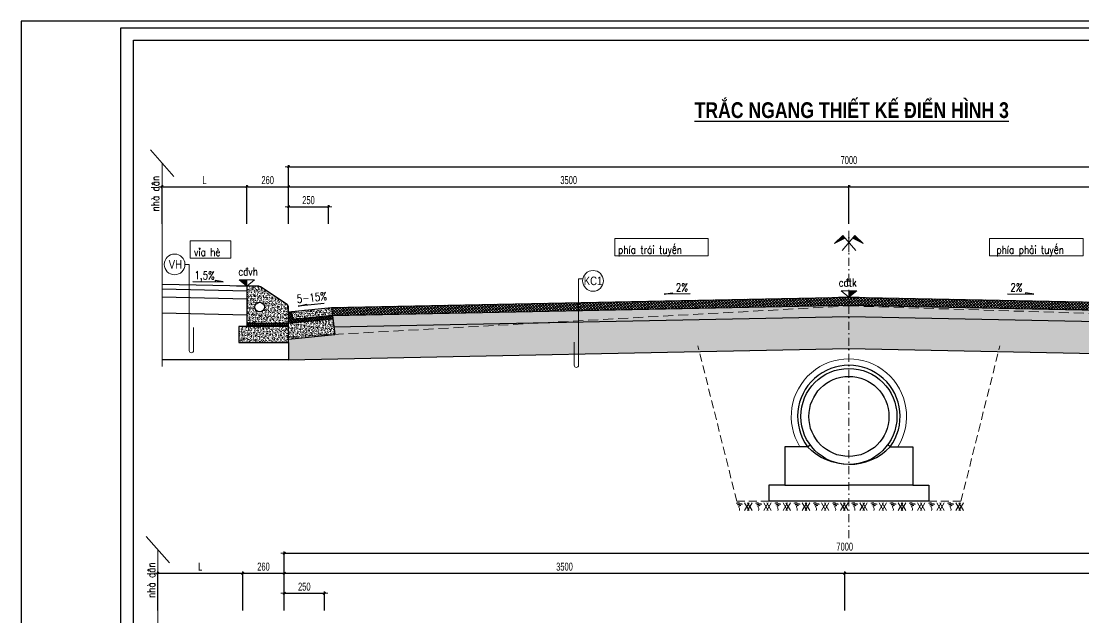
# Model space of a CAD drawing. Header units: millimetres. Extents: x -115725 to -64833, y 11643 to 38907.
# Drawn here: x -113852 to -107216, y 35181 to 38907 of the extents above; entities that cross this region are included whole.
import ezdxf
from ezdxf.enums import TextEntityAlignment as Align

# ---------------------------------------------------------------- set-up
doc = ezdxf.new("R2010")
doc.units = ezdxf.units.MM
doc.header["$MEASUREMENT"] = 0
doc.linetypes.add('DASHDOT', pattern=[1, 0.5, -0.25, 0, -0.25])
doc.linetypes.add('HIDDEN', pattern=[0.375, 0.25, -0.125])
for name, color, linetype in [('ENTTNTHIETKE1', 2, 'Continuous'), ('KHUNGTEN', 5, 'Continuous'), ('NOI', 4, 'Continuous'), ('thep', 2, 'Continuous')]:
    doc.layers.add(name, color=color, linetype=linetype)
for name, color, linetype, lineweight in [('LC Dim', 8, 'Continuous', 18), ('LC Hatch', 252, 'Continuous', 9), ('LC ISO', 153, 'Continuous', 13), ('LC MANH DUT', 35, 'HIDDEN', 5), ('LC Net dam 1', 30, 'Continuous', 30), ('LC Net khuat', 4, 'HIDDEN', 13), ('LC Net manh', 239, 'Continuous', 5), ('LC Net thay', 7, 'Continuous', 25), ('LC Net truc', 79, 'DASHDOT', 13), ('LC Text1', 3, 'Continuous', 20), ('LC Text2', 7, 'Continuous', 25)]:
    doc.layers.add(name, color=color, linetype=linetype, lineweight=lineweight)
doc.styles.add('General text 2', font='arial.ttf')
doc.styles.add('HOATBIF', font='hoatbif.shx', dxfattribs={"width": 0.7})
doc.styles.add('LC 1', font='')
doc.styles.add('LC 3', font='vnsimli.shx', dxfattribs={"width": 0.75})
doc.styles.add('LC3', font='', dxfattribs={"width": 0.8})
doc.styles.add('T1', font='Vnsimli.shx', dxfattribs={"width": 0.8})
doc.styles.get('LC 1').set_extended_font_data('.VnAvantH', bold=True)
doc.styles.get('LC3').set_extended_font_data('.VnArialH', bold=True)
doc.dimstyles.new('1-100(1-25)', dxfattribs={"dimscale": 25, "dimtxt": 2.5, "dimasz": 0.35, "dimexe": 0.5, "dimexo": 0, "dimgap": 0.8, "dimtad": 1, "dimdec": 0, "dimzin": 0, "dimdsep": 46, "dimtxsty": 'HOATBIF', "dimblk1": 'DOT', "dimblk2": 'DOT', "dimsah": 1, "dimcen": -1, "dimdle": 1, "dimclrd": 256, "dimclre": 256, "dimclrt": 4, "dimadec": 3, "dimazin": 2, "dimtfac": 0.333333, "dimtdec": 0, "dimtix": 1, "dimtmove": 2, "dimatfit": 3, "dimldrblk": 'DOT', "dimfxl": 1, "dimtvp": 0.833333, "dimtolj": 1, "dimtzin": 0, "dimarcsym": 0})
pattern_1 = [(46.579445, (1140.455, 21055.228), (26.7089363, -3.9538238), [2.8125, -30.9375]), (351.579445, (1140.455, 21055.228), (-3.510937, 28.467398), [2.25, -24.75]), (97.03089, (1142.68, 21054.898), (23.197999, 24.513574), [2.390257, -26.292829]), (42.763645, (1140.902, 21062.715), (39.579915, -8.58378), [4.21875, -46.40625]), (93.21508, (1144.2, 21062), (37.166892, 34.37314), [3.585388, -39.439266]), (347.76361, (1140.902, 21062.715), (37.166892, 34.37314), [3.375, -37.125]), (17.579445, (1144.534, 21060.62), (21.4433102, -16.4068414), [2.8125, -30.9375]), (322.579445, (1144.534, 21060.62), (10.730534, 26.6002837), [2.25, -24.75]), (68.03089, (1146.32, 21059.252), (32.1738437, 10.193442), [2.390257, -26.292829]), (34.079445, (1140.455, 21055.228), (1.200005, 12.4340733), [0, -24.45, 0, -25.125, 0, -24.84375]), (4.079445, (1140.455, 21055.228), (10.7299968, 14.1754933), [0, -14.325, 0, -23.8875, 0, -9.46875]), (324.079445, (1132.107, 21055.727), (19.9322138, -2.0386849), [0, -9.375, 0, -29.25, 0, -38.8125]), (314.079445, (1128.364, 21055.95), (22.0544973, 2.4424178), [0, -12.1875, 0, -19.425, 0, -27.5625])]

# ---------------------------------------------------------------- blocks, each defined once
blk = doc.blocks.new('TIEUDE1')
at = {"layer": 'LC Text2', "color": 7, "style": 'LC 1'}
blk.add_attdef('TIªU§Ò', text='', height=5, dxfattribs=at).set_placement((0, 0), align=Align.BOTTOM_CENTER)
blk.add_attdef('TL', text='', height=3, dxfattribs=at).set_placement((0, -2), align=Align.TOP_CENTER)
blk = doc.blocks.new('DXicon')
at = {"layer": 'LC Hatch', "ltscale": 50}
for points in [[(-1.15, 4.39), (-1.9, 5.26), (-4.45, 2.69)], [(4.45, 2.69), (1.9, 5.26), (1.15, 4.39)]]:
    blk.add_hatch(color=252, dxfattribs=at).paths.add_polyline_path(points)
at = {"layer": 'LC Net manh', "color": 8, "ltscale": 50}
for p, q in [((-1.9, 5.26), (-4.45, 2.69)), ((-4.45, 2.69), (-1.15, 4.39)), ((-2.13, 0.57), (1.9, 5.26)), ((2.13, 0.57), (-1.9, 5.26)), ((0, 0.04), (0, 6.04)), ((4.45, 2.69), (1.15, 4.39)), ((1.9, 5.26), (4.45, 2.69))]:
    blk.add_line(p, q, dxfattribs=at)
blk = doc.blocks.new('Caodo1')
at = {"layer": 'LC Text1'}
blk.add_hatch(color=4, dxfattribs=at).paths.add_polyline_path([(0, 200), (0, 0), (243, 200)])
at = {"layer": 'LC Text1', "color": 4}
for p, q in [((324, 0), (-324, 0)), ((0, 0), (0, 200))]:
    blk.add_line(p, q, dxfattribs=at)
blk.add_lwpolyline([(-243, 200), (243, 200), (0, 0), (0, 0)], close=True, dxfattribs=at)
at = {"layer": 'LC Text1', "color": 4, "style": 'T1', "width": 0.8}
blk.add_attdef('%%P0,00', text='', height=250, dxfattribs=at).set_placement((-39, 460), align=Align.MIDDLE_CENTER)
blk = doc.blocks.new('*U5')
at = {"layer": 'LC ISO'}
blk.add_circle((0, 0), 4.25, dxfattribs=at)
at = {"layer": 'LC Text1', "style": 'General text 2', "width": 0.8, "flags": 8}
blk.add_attdef('SYMBOL', text='', height=3.5, dxfattribs=at).set_placement((0, 0), align=Align.MIDDLE_CENTER)
blk = doc.blocks.new('DOT')
at = {"layer": 'LC Dim'}
blk.add_line((-3, 0), (3, 0), dxfattribs=at)
at = {"layer": 'LC Dim', "color": 4}
blk.add_line((-1, -1), (1, 1), dxfattribs=at)
blk.add_lwpolyline([(0.5, 1), (-1, -0.5), (-0.5, -1), (1, 0.5)], close=True, dxfattribs=at)
blk = doc.blocks.new('*D92')
at = {"layer": 'Defpoints', "color": 0, "transparency": 16777216}
for p in [(-112443.2, 37873.8), (-112972.9, 37641.1), (-112443.2, 37641.1)]:
    blk.add_point(p, dxfattribs=at)
at = {"layer": 'LC Dim', "lineweight": -2, "transparency": 16777216}
for p, q in [((-112972.9, 37641.1), (-112972.9, 37883.8)), ((-112965.9, 37873.8), (-112450.2, 37873.8)), ((-112443.2, 37641.1), (-112443.2, 37883.8))]:
    blk.add_line(p, q, dxfattribs=at)
at = {"layer": 'LC Dim', "lineweight": -2, "transparency": 16777216, "xscale": 7, "yscale": 7, "zscale": 7, "rotation": 180}
blk.add_blockref('DOT', (-112972.9, 37873.8), dxfattribs=at)
at = {"layer": 'LC Dim', "lineweight": -2, "transparency": 16777216, "xscale": 7, "yscale": 7, "zscale": 7}
blk.add_blockref('DOT', (-112443.2, 37873.8), dxfattribs=at)
at = {"layer": 'LC Dim', "color": 4, "transparency": 16777216, "insert": (-112708, 37914.8), "char_height": 50, "attachment_point": 5, "style": 'HOATBIF'}
blk.add_mtext('\\A1;L', dxfattribs=at)
blk = doc.blocks.new('_Dot')
at = {"color": 0, "linetype": 'ByBlock', "lineweight": -2}
blk.add_line((-0.5, 0), (-1, 0), dxfattribs=at)
at = {"color": 0, "linetype": 'ByBlock', "const_width": 0.5}
blk.add_lwpolyline([(-0.25, 0, 1), (0.25, 0, 1)], format="xyb", close=True, dxfattribs=at)
blk = doc.blocks.new('*D93')
at = {"layer": 'Defpoints', "color": 0, "transparency": 16777216}
for p in [(-112183.2, 37873.8), (-112443.2, 37641.1), (-112183.2, 37641.1)]:
    blk.add_point(p, dxfattribs=at)
at = {"layer": 'LC Dim', "lineweight": -2, "transparency": 16777216}
for p, q in [((-112443.2, 37641.1), (-112443.2, 37883.8)), ((-112436.2, 37873.8), (-112190.2, 37873.8)), ((-112183.2, 37641.1), (-112183.2, 37883.8))]:
    blk.add_line(p, q, dxfattribs=at)
at = {"layer": 'LC Dim', "lineweight": -2, "transparency": 16777216, "xscale": 7, "yscale": 7, "zscale": 7, "rotation": 180}
blk.add_blockref('DOT', (-112443.2, 37873.8), dxfattribs=at)
at = {"layer": 'LC Dim', "lineweight": -2, "transparency": 16777216, "xscale": 7, "yscale": 7, "zscale": 7}
blk.add_blockref('DOT', (-112183.2, 37873.8), dxfattribs=at)
at = {"layer": 'LC Dim', "color": 4, "transparency": 16777216, "insert": (-112313.2, 37914.8), "char_height": 50, "attachment_point": 5, "style": 'HOATBIF'}
blk.add_mtext('\\A1;260', dxfattribs=at)
blk = doc.blocks.new('*D94')
at = {"layer": 'Defpoints', "color": 0, "transparency": 16777216}
for p in [(-108683.2, 37873.8), (-112183.2, 37641.1), (-108683.2, 37641.1)]:
    blk.add_point(p, dxfattribs=at)
at = {"layer": 'LC Dim', "lineweight": -2, "transparency": 16777216}
for p, q in [((-112183.2, 37641.1), (-112183.2, 37883.8)), ((-112176.2, 37873.8), (-108690.2, 37873.8)), ((-108683.2, 37641.1), (-108683.2, 37883.8))]:
    blk.add_line(p, q, dxfattribs=at)
at = {"layer": 'LC Dim', "lineweight": -2, "transparency": 16777216, "xscale": 7, "yscale": 7, "zscale": 7, "rotation": 180}
blk.add_blockref('DOT', (-112183.2, 37873.8), dxfattribs=at)
at = {"layer": 'LC Dim', "lineweight": -2, "transparency": 16777216, "xscale": 7, "yscale": 7, "zscale": 7}
blk.add_blockref('DOT', (-108683.2, 37873.8), dxfattribs=at)
at = {"layer": 'LC Dim', "color": 4, "transparency": 16777216, "insert": (-110433.2, 37914.8), "char_height": 50, "attachment_point": 5, "style": 'HOATBIF'}
blk.add_mtext('\\A1;3500', dxfattribs=at)
blk = doc.blocks.new('*D95')
at = {"layer": 'Defpoints', "color": 0, "transparency": 16777216}
for p in [(-105183.2, 37873.8), (-108683.2, 37641.1), (-105183.2, 37641.1)]:
    blk.add_point(p, dxfattribs=at)
at = {"layer": 'LC Dim', "lineweight": -2, "transparency": 16777216}
for p, q in [((-108683.2, 37641.1), (-108683.2, 37883.8)), ((-108676.2, 37873.8), (-105190.2, 37873.8)), ((-105183.2, 37641.1), (-105183.2, 37883.8))]:
    blk.add_line(p, q, dxfattribs=at)
at = {"layer": 'LC Dim', "lineweight": -2, "transparency": 16777216, "xscale": 7, "yscale": 7, "zscale": 7, "rotation": 180}
blk.add_blockref('DOT', (-108683.2, 37873.8), dxfattribs=at)
at = {"layer": 'LC Dim', "lineweight": -2, "transparency": 16777216, "xscale": 7, "yscale": 7, "zscale": 7}
blk.add_blockref('DOT', (-105183.2, 37873.8), dxfattribs=at)
at = {"layer": 'LC Dim', "color": 4, "transparency": 16777216, "insert": (-106933.2, 37914.8), "char_height": 50, "attachment_point": 5, "style": 'HOATBIF'}
blk.add_mtext('\\A1;3500', dxfattribs=at)
blk = doc.blocks.new('*D98')
at = {"layer": 'Defpoints', "color": 0, "transparency": 16777216}
for p in [(-105183.2, 37998.8), (-112183.2, 37641.1), (-105183.2, 37641.1)]:
    blk.add_point(p, dxfattribs=at)
at = {"layer": 'LC Dim', "lineweight": -2, "transparency": 16777216}
for p, q in [((-112183.2, 37641.1), (-112183.2, 38008.8)), ((-112176.2, 37998.8), (-105190.2, 37998.8)), ((-105183.2, 37641.1), (-105183.2, 38008.8))]:
    blk.add_line(p, q, dxfattribs=at)
at = {"layer": 'LC Dim', "lineweight": -2, "transparency": 16777216, "xscale": 7, "yscale": 7, "zscale": 7, "rotation": 180}
blk.add_blockref('DOT', (-112183.2, 37998.8), dxfattribs=at)
at = {"layer": 'LC Dim', "lineweight": -2, "transparency": 16777216, "xscale": 7, "yscale": 7, "zscale": 7}
blk.add_blockref('DOT', (-105183.2, 37998.8), dxfattribs=at)
at = {"layer": 'LC Dim', "color": 4, "transparency": 16777216, "insert": (-108683.2, 38039.8), "char_height": 50, "attachment_point": 5, "style": 'HOATBIF'}
blk.add_mtext('\\A1;7000', dxfattribs=at)
blk = doc.blocks.new('mat dat')
at = {"layer": 'LC Net manh'}
for p, q in [((2, 0), (3.73, -3)), ((3.73, 0), (2, -3)), ((3.15, 0), (4.88, -3)), ((4.88, 0), (3.15, -3))]:
    blk.add_line(p, q, dxfattribs=at)
blk.add_spline([(0, 0), (-1.21, -0.12), (1.21, -0.52), (-0.75, -0.75), (0.58, -1.1), (-0.23, -1.33), (0.06, -2.19), (0, -3)], degree=3, dxfattribs=at)
blk = doc.blocks.new('*U55')
at = {"layer": 'LC Net manh', "xscale": 16.16576126750787, "yscale": 16.16576126750787, "zscale": 16.16576126750787}
blk.add_blockref('mat dat', (-28.6, 24.2), dxfattribs=at)
blk = doc.blocks.new('*U56')
at = {"layer": 'LC Net manh', "color": 0, "linetype": 'ByBlock', "lineweight": -2, "transparency": 16777216}
for p in [(0, 0), (120, 0), (240, 0), (360, 0), (480, 0), (600, 0), (720, 0), (840, 0), (960, 0), (1080, 0), (1200, 0), (1320, 0)]:
    blk.add_blockref('*U55', p, dxfattribs=at)
blk = doc.blocks.new('CONGD500')
at = {"layer": 'LC Dim', "ltscale": 100}
blk.add_arc((0, 0), 360, 328.14457, 211.85543, dxfattribs=at)
at = {"layer": 'LC MANH DUT', "ltscale": 200}
for points in [[(-500, -530), (-700, -530), (-943, 442.1)], [(500, -530), (700, -530), (943, 442.1)]]:
    blk.add_lwpolyline(points, dxfattribs=at)
at = {"layer": 'LC Net thay'}
for p, q in [((-257.5, -190), (-241.9, -177.5)), ((257.5, -190), (242.6, -176.5)), ((-400, -430), (-500, -430)), ((-500, -430), (-500, -530)), ((400, -430), (500, -430)), ((500, -430), (500, -530)), ((500, -530), (-500, -530))]:
    blk.add_line(p, q, dxfattribs=at)
for points in [[(0, -300.1, -0.20483), (-257.5, -190), (-395, -190), (-400, -190), (-400, -430), (0, -430)], [(0, -300.1, 0.20483), (257.5, -190), (395, -190), (400, -190), (400, -430), (0, -430)]]:
    blk.add_lwpolyline(points, format="xyb", dxfattribs=at)
for radius in [300, 250]:
    blk.add_circle((0, 0), radius, dxfattribs=at)
blk.add_arc((0, 0), 320, 323.57643, 216.42357, dxfattribs=at)
at = {"layer": 'LC Net manh'}
blk.add_blockref('*U56', (-655.2, -563.3), dxfattribs=at)
blk = doc.blocks.new('*D100')
at = {"layer": 'Defpoints', "color": 0, "transparency": 16777216}
for p in [(-111933.2, 37748.8), (-112183.2, 37641.1), (-111933.2, 37641.1)]:
    blk.add_point(p, dxfattribs=at)
at = {"layer": 'LC Dim', "lineweight": -2, "transparency": 16777216}
for p, q in [((-112183.2, 37641.1), (-112183.2, 37758.8)), ((-111933.2, 37641.1), (-111933.2, 37758.8)), ((-112176.2, 37748.8), (-111940.2, 37748.8))]:
    blk.add_line(p, q, dxfattribs=at)
at = {"layer": 'LC Dim', "lineweight": -2, "transparency": 16777216, "xscale": 7, "yscale": 7, "zscale": 7, "rotation": 180}
blk.add_blockref('DOT', (-112183.2, 37748.8), dxfattribs=at)
at = {"layer": 'LC Dim', "lineweight": -2, "transparency": 16777216, "xscale": 7, "yscale": 7, "zscale": 7}
blk.add_blockref('DOT', (-111933.2, 37748.8), dxfattribs=at)
at = {"layer": 'LC Dim', "color": 4, "transparency": 16777216, "insert": (-112058.2, 37789.8), "char_height": 50, "attachment_point": 5, "style": 'HOATBIF'}
blk.add_mtext('\\A1;250', dxfattribs=at)
blk = doc.blocks.new('khung vpn')
at = {"layer": 'Defpoints'}
for p, q in [((52556.46, -4195.446), (52498.758, -4195.446)), ((52498.758, -4195.446), (52498.758, -4235.276))]:
    blk.add_line(p, q, dxfattribs=at)
at = {"layer": 'KHUNGTEN'}
blk.add_lwpolyline([(52556.243, -4234.885), (52502.048, -4234.885), (52502.048, -4195.662), (52556.243, -4195.662)], close=True, dxfattribs=at)
at = {"layer": 'thep'}
blk.add_lwpolyline([(52555.832, -4234.474), (52502.459, -4234.474), (52502.459, -4196.073), (52555.832, -4196.073)], close=True, dxfattribs=at)
blk = doc.blocks.new('*D101')
at = {"layer": 'Defpoints', "color": 0, "transparency": 16777216}
for p in [(-112469.4, 35459.3), (-112999.1, 35226.6), (-112469.4, 35226.6)]:
    blk.add_point(p, dxfattribs=at)
at = {"layer": 'LC Dim', "lineweight": -2, "transparency": 16777216}
for p, q in [((-112999.1, 35226.6), (-112999.1, 35469.3)), ((-112992.1, 35459.3), (-112476.4, 35459.3)), ((-112469.4, 35226.6), (-112469.4, 35469.3))]:
    blk.add_line(p, q, dxfattribs=at)
at = {"layer": 'LC Dim', "lineweight": -2, "transparency": 16777216, "xscale": 7, "yscale": 7, "zscale": 7, "rotation": 180}
blk.add_blockref('DOT', (-112999.1, 35459.3), dxfattribs=at)
at = {"layer": 'LC Dim', "lineweight": -2, "transparency": 16777216, "xscale": 7, "yscale": 7, "zscale": 7}
blk.add_blockref('DOT', (-112469.4, 35459.3), dxfattribs=at)
at = {"layer": 'LC Dim', "color": 4, "transparency": 16777216, "insert": (-112734.2, 35500.3), "char_height": 50, "attachment_point": 5, "style": 'HOATBIF'}
blk.add_mtext('\\A1;L', dxfattribs=at)
blk = doc.blocks.new('*D102')
at = {"layer": 'Defpoints', "color": 0, "transparency": 16777216}
for p in [(-112209.4, 35459.3), (-112469.4, 35226.6), (-112209.4, 35226.6)]:
    blk.add_point(p, dxfattribs=at)
at = {"layer": 'LC Dim', "lineweight": -2, "transparency": 16777216}
for p, q in [((-112469.4, 35226.6), (-112469.4, 35469.3)), ((-112462.4, 35459.3), (-112216.4, 35459.3)), ((-112209.4, 35226.6), (-112209.4, 35469.3))]:
    blk.add_line(p, q, dxfattribs=at)
at = {"layer": 'LC Dim', "lineweight": -2, "transparency": 16777216, "xscale": 7, "yscale": 7, "zscale": 7, "rotation": 180}
blk.add_blockref('DOT', (-112469.4, 35459.3), dxfattribs=at)
at = {"layer": 'LC Dim', "lineweight": -2, "transparency": 16777216, "xscale": 7, "yscale": 7, "zscale": 7}
blk.add_blockref('DOT', (-112209.4, 35459.3), dxfattribs=at)
at = {"layer": 'LC Dim', "color": 4, "transparency": 16777216, "insert": (-112339.4, 35500.3), "char_height": 50, "attachment_point": 5, "style": 'HOATBIF'}
blk.add_mtext('\\A1;260', dxfattribs=at)
blk = doc.blocks.new('*D103')
at = {"layer": 'Defpoints', "color": 0, "transparency": 16777216}
for p in [(-108709.4, 35459.3), (-112209.4, 35226.6), (-108709.4, 35226.6)]:
    blk.add_point(p, dxfattribs=at)
at = {"layer": 'LC Dim', "lineweight": -2, "transparency": 16777216}
for p, q in [((-112209.4, 35226.6), (-112209.4, 35469.3)), ((-112202.4, 35459.3), (-108716.4, 35459.3)), ((-108709.4, 35226.6), (-108709.4, 35469.3))]:
    blk.add_line(p, q, dxfattribs=at)
at = {"layer": 'LC Dim', "lineweight": -2, "transparency": 16777216, "xscale": 7, "yscale": 7, "zscale": 7, "rotation": 180}
blk.add_blockref('DOT', (-112209.4, 35459.3), dxfattribs=at)
at = {"layer": 'LC Dim', "lineweight": -2, "transparency": 16777216, "xscale": 7, "yscale": 7, "zscale": 7}
blk.add_blockref('DOT', (-108709.4, 35459.3), dxfattribs=at)
at = {"layer": 'LC Dim', "color": 4, "transparency": 16777216, "insert": (-110459.4, 35500.3), "char_height": 50, "attachment_point": 5, "style": 'HOATBIF'}
blk.add_mtext('\\A1;3500', dxfattribs=at)
blk = doc.blocks.new('*D104')
at = {"layer": 'Defpoints', "color": 0, "transparency": 16777216}
for p in [(-105209.4, 35459.3), (-108709.4, 35226.6), (-105209.4, 35226.6)]:
    blk.add_point(p, dxfattribs=at)
at = {"layer": 'LC Dim', "lineweight": -2, "transparency": 16777216}
for p, q in [((-108709.4, 35226.6), (-108709.4, 35469.3)), ((-108702.4, 35459.3), (-105216.4, 35459.3)), ((-105209.4, 35226.6), (-105209.4, 35469.3))]:
    blk.add_line(p, q, dxfattribs=at)
at = {"layer": 'LC Dim', "lineweight": -2, "transparency": 16777216, "xscale": 7, "yscale": 7, "zscale": 7, "rotation": 180}
blk.add_blockref('DOT', (-108709.4, 35459.3), dxfattribs=at)
at = {"layer": 'LC Dim', "lineweight": -2, "transparency": 16777216, "xscale": 7, "yscale": 7, "zscale": 7}
blk.add_blockref('DOT', (-105209.4, 35459.3), dxfattribs=at)
at = {"layer": 'LC Dim', "color": 4, "transparency": 16777216, "insert": (-106959.4, 35500.3), "char_height": 50, "attachment_point": 5, "style": 'HOATBIF'}
blk.add_mtext('\\A1;3500', dxfattribs=at)
blk = doc.blocks.new('*D105')
at = {"layer": 'Defpoints', "color": 0, "transparency": 16777216}
for p in [(-105209.4, 35584.3), (-112209.4, 35226.6), (-105209.4, 35226.6)]:
    blk.add_point(p, dxfattribs=at)
at = {"layer": 'LC Dim', "lineweight": -2, "transparency": 16777216}
for p, q in [((-112209.4, 35226.6), (-112209.4, 35594.3)), ((-112202.4, 35584.3), (-105216.4, 35584.3)), ((-105209.4, 35226.6), (-105209.4, 35594.3))]:
    blk.add_line(p, q, dxfattribs=at)
at = {"layer": 'LC Dim', "lineweight": -2, "transparency": 16777216, "xscale": 7, "yscale": 7, "zscale": 7, "rotation": 180}
blk.add_blockref('DOT', (-112209.4, 35584.3), dxfattribs=at)
at = {"layer": 'LC Dim', "lineweight": -2, "transparency": 16777216, "xscale": 7, "yscale": 7, "zscale": 7}
blk.add_blockref('DOT', (-105209.4, 35584.3), dxfattribs=at)
at = {"layer": 'LC Dim', "color": 4, "transparency": 16777216, "insert": (-108709.4, 35625.3), "char_height": 50, "attachment_point": 5, "style": 'HOATBIF'}
blk.add_mtext('\\A1;7000', dxfattribs=at)
blk = doc.blocks.new('*D106')
at = {"layer": 'Defpoints', "color": 0, "transparency": 16777216}
for p in [(-111959.4, 35334.3), (-112209.4, 35226.6), (-111959.4, 35226.6)]:
    blk.add_point(p, dxfattribs=at)
at = {"layer": 'LC Dim', "lineweight": -2, "transparency": 16777216}
for p, q in [((-112209.4, 35226.6), (-112209.4, 35344.3)), ((-112202.4, 35334.3), (-111966.4, 35334.3)), ((-111959.4, 35226.6), (-111959.4, 35344.3))]:
    blk.add_line(p, q, dxfattribs=at)
at = {"layer": 'LC Dim', "lineweight": -2, "transparency": 16777216, "xscale": 7, "yscale": 7, "zscale": 7, "rotation": 180}
blk.add_blockref('DOT', (-112209.4, 35334.3), dxfattribs=at)
at = {"layer": 'LC Dim', "lineweight": -2, "transparency": 16777216, "xscale": 7, "yscale": 7, "zscale": 7}
blk.add_blockref('DOT', (-111959.4, 35334.3), dxfattribs=at)
at = {"layer": 'LC Dim', "color": 4, "transparency": 16777216, "insert": (-112084.4, 35375.3), "char_height": 50, "attachment_point": 5, "style": 'HOATBIF'}
blk.add_mtext('\\A1;250', dxfattribs=at)

msp = doc.modelspace()

# ---------------------------------------------------------------- hatches: boundary and pattern name
at = {"layer": 'LC Hatch'}
h = msp.add_hatch(dxfattribs=at)
h.set_pattern_fill('AR-CONC', color=256, scale=3.75, angle=-3.42055, style=0)
h.set_pattern_definition(pattern_1)
h.paths.add_polyline_path([(-112443.2, 37021.7), (-112443.2, 37251.7), (-112369.2, 37251.7, -0.148063), (-112358.1, 37248.3), (-112192.1, 37137.6, -0.250765), (-112183.2, 37121), (-112183.2, 37021.7)])
h.paths.add_polyline_path([(-112333.2, 37121.7, 1), (-112393.2, 37121.7, 1)], flags=16)
at = {"layer": 'LC Hatch', "ltscale": 2}
h = msp.add_hatch(dxfattribs=at)
h.set_pattern_fill('ANSI37', color=256, scale=100, angle=-3.42055, style=0)
h.set_pattern_definition([(41.579445, (-21298.227, 11601.986), (-8.2957238, 9.3504528), []), (131.579445, (-21298.227, 11601.986), (-9.3504528, -8.2957238), [])])
h.paths.add_polyline_path([(-105457.7, 37068.9), (-105457.7, 37069.1), (-105452.2, 37118.8), (-108683.2, 37183.4), (-111914.1, 37118.8), (-111908.7, 37069.1), (-111908.6, 37068.9), (-108683.2, 37133.4)])
at = {"layer": 'LC Hatch'}
h = msp.add_hatch(dxfattribs=at)
h.set_pattern_fill('AR-CONC', color=256, scale=3.75, angle=-3.42055, style=0)
h.set_pattern_definition([(46.579445, (-11061.729, 19046.487), (26.7089363, -3.9538238), [2.8125, -30.9375]), (351.579445, (-11061.73, 19046.487), (-3.510937, 28.467398), [2.25, -24.75]), (97.030845, (-11059.503, 19046.158), (23.198018, 24.513556), [2.390257, -26.292829]), (42.763645, (-11061.28, 19053.974), (39.579905, -8.58377), [4.21875, -46.40625]), (93.215045, (-11057.983, 19053.26), (37.166919, 34.373111), [3.585386, -39.439237]), (347.763645, (-11061.28, 19053.974), (37.166892, 34.37314), [3.375, -37.125]), (17.579445, (-11057.65, 19051.879), (21.4433102, -16.4068414), [2.8125, -30.9375]), (322.579445, (-11057.65, 19051.879), (10.730534, 26.600284), [2.25, -24.75]), (68.030845, (-11055.863, 19050.511), (32.1738517, 10.193417), [2.390257, -26.292829]), (34.079445, (-11061.729, 19046.487), (1.200005, 12.4340733), [0, -24.45, 0, -25.125, 0, -24.84375]), (4.079445, (-11061.729, 19046.487), (10.7299968, 14.1754933), [0, -14.325, 0, -23.8875, 0, -9.46875]), (324.079445, (-11070.076, 19046.986), (19.9322138, -2.0386849), [0, -9.375, 0, -29.25, 0, -38.8125]), (314.079445, (-11073.82, 19047.21), (22.0544973, 2.4424178), [0, -12.1875, 0, -19.425, 0, -27.5625])])
h.paths.add_polyline_path([(-111914.1, 37118.8), (-112162.8, 37093.9), (-112157.4, 37044.2), (-111908.7, 37069.1)])
h = msp.add_hatch(dxfattribs=at)
h.set_pattern_fill('AR-CONC', color=256, scale=3.75, angle=-3.42055, style=0)
h.set_pattern_definition([(46.579445, (-21298.227, 11601.986), (26.7089363, -3.953824), [2.8125, -30.9375]), (351.579445, (-21298.227, 11601.986), (-3.510937, 28.467398), [2.25, -24.75]), (97.03089, (-21296.001, 11601.657), (23.197999, 24.513574), [2.390257, -26.292829]), (42.763645, (-21297.78, 11609.473), (39.579915, -8.58378), [4.21875, -46.40625]), (93.21508, (-21294.48, 11608.757), (37.166892, 34.37314), [3.585388, -39.439266]), (347.76361, (-21297.78, 11609.473), (37.166892, 34.37314), [3.375, -37.125]), (17.579445, (-21294.148, 11607.377), (21.44331, -16.4068414), [2.8125, -30.9375]), (322.579445, (-21294.148, 11607.377), (10.730534, 26.600284), [2.25, -24.75]), (68.03089, (-21292.36, 11606.01), (32.173844, 10.193442), [2.390257, -26.292829]), (34.079445, (-21298.227, 11601.986), (1.200005, 12.4340733), [0, -24.45, 0, -25.125, 0, -24.84375]), (4.079445, (-21298.227, 11601.986), (10.7299968, 14.1754933), [0, -14.325, 0, -23.8875, 0, -9.46875]), (324.079445, (-21306.575, 11602.485), (19.9322138, -2.0386849), [0, -9.375, 0, -29.25, 0, -38.8125]), (314.079445, (-21310.318, 11602.709), (22.0544973, 2.4424178), [0, -12.1875, 0, -19.425, 0, -27.5625])])
h.paths.add_polyline_path([(-108683.2, 37133.4), (-111908.6, 37068.9), (-111900.2, 36999.1), (-108683.2, 37063.4), (-105466.1, 36999.1), (-105457.7, 37068.9)])
at = {"layer": 'LC Hatch', "ltscale": 2}
h = msp.add_hatch(dxfattribs=at)
h.set_pattern_fill('ANSI37', color=256, scale=75, angle=-3.42055, style=0)
h.set_pattern_definition([(41.579445, (-53440.789, 33609.419), (-6.2217928, 7.0128396), []), (131.579445, (-53440.789, 33609.419), (-7.0128396, -6.2217928), [])])
h.paths.add_polyline_path([(-111908.7, 37069.1), (-111906.3, 37049.3), (-112183.2, 37021.2), (-112183.2, 37091.7), (-112162.8, 37093.9), (-112157.4, 37044.2)])
at = {"layer": 'LC Hatch'}
h = msp.add_hatch(dxfattribs=at)
h.set_pattern_fill('HONEY', color=256, scale=200, angle=-3.42055, style=0)
h.set_pattern_definition([(356.579445, (-21298.227, 11601.986), (38.7249673, 19.374646), [25, -50]), (116.579445, (-21298.227, 11601.986), (-36.1414193, 23.8494824), [25, -50]), (56.579445, (-21298.227, 11601.986), (2.583548, 43.2241284), [-50, 25])])
h.paths.add_polyline_path([(-105466.1, 36999.1), (-108683.2, 37063.4), (-111900.2, 36999.1), (-111894.4, 36950.1), (-112183.2, 36920.7), (-112183.2, 36901.7), (-112183.2, 36793.4), (-108683.2, 36863.4), (-105183.2, 36793.4), (-105183.2, 36901.7), (-105183.2, 36920.7), (-105472, 36950.1)])
h = msp.add_hatch(dxfattribs=at)
h.set_pattern_fill('AR-CONC', color=256, scale=3.75, angle=-3.42055, style=0)
h.set_pattern_definition(pattern_1)
h.paths.add_polyline_path([(-111906.3, 37049.3), (-111894.4, 36950.1), (-112183.2, 36920.7), (-112179, 37021.7)])
h = msp.add_hatch(dxfattribs=at)
h.set_pattern_fill('AR-CONC', color=256, scale=3.75, angle=-3.42055, style=0)
h.set_pattern_definition(pattern_1)
h.paths.add_polyline_path([(-112493.2, 36901.7), (-112493.2, 37001.7), (-112183.2, 37001.7), (-112183.2, 36901.7)])
at = {"layer": 'LC Hatch', "ltscale": 2}
h = msp.add_hatch(dxfattribs=at)
h.set_pattern_fill('ANSI37', color=256, scale=75, style=0)
h.set_pattern_definition([(45, (-81602.994, -4625.239), (-6.629126, 6.629126), []), (135, (-81602.994, -4625.239), (-6.629126, -6.629126), [])])
h.paths.add_polyline_path([(-112443.2, 37021.7), (-112183.2, 37021.7), (-112183.2, 37001.7), (-112443.2, 37001.7)])

# ---------------------------------------------------------------- linework, layer by layer
at = {"layer": 'LC Hatch'}
for p, q in [((-113045.4, 38104.4), (-112900.4, 37938.5)), ((-112972.9, 36751.6), (-112972.9, 38021.4)), ((-113071.6, 35689.9), (-112926.6, 35524)), ((-112999.1, 34337.2), (-112999.1, 35606.9))]:
    msp.add_line(p, q, dxfattribs=at)
for points in [[(-112543.3, 37535.9), (-112797.5, 37535.9), (-112797.5, 37426.6), (-112543.3, 37426.6)], [(-110145.9, 37550.6), (-109562.3, 37550.6), (-109562.3, 37441.3), (-110145.9, 37441.3)], [(-107220.5, 37550.6), (-107804.1, 37550.6), (-107804.1, 37441.3), (-107220.5, 37441.3)]]:
    msp.add_lwpolyline(points, close=True, dxfattribs=at)
at = {"layer": 'LC Net dam 1', "lineweight": 30}
for points in [[(-112443.2, 37251.7), (-112972.9, 37263.4)], [(-111914.1, 37118.8), (-108683.2, 37183.4), (-105452.2, 37118.8)]]:
    msp.add_lwpolyline(points, dxfattribs=at)
at = {"layer": 'LC Net khuat', "linetype": 'HIDDEN', "ltscale": 250}
msp.add_lwpolyline([(-112183.2, 36935.9), (-108683.2, 37129.5), (-105183.2, 37020.6)], dxfattribs=at)
at = {"layer": 'LC Net manh', "color": 252}
for points in [[(-112829.7, 37388.5), (-112803.5, 37388.5), (-112803.5, 36850.3, 1), (-112776.4, 36850.3), (-112776.4, 36994)], [(-110344.9, 37297.4), (-110371.2, 37297.4), (-110371.2, 36759.1, -1), (-110398.3, 36759.1), (-110398.3, 36902.8)]]:
    msp.add_lwpolyline(points, format="xyb", dxfattribs=at)
at = {"layer": 'LC Net thay'}
for p, q in [((-111908.7, 37069.1), (-111894.4, 36950.1)), ((-112443.2, 37021.7), (-112443.2, 37001.7))]:
    msp.add_line(p, q, dxfattribs=at)
at = {"layer": 'LC Net thay', "ltscale": 250}
for points in [[(-112443.2, 37221.7), (-112972.9, 37233.4)], [(-112443.2, 37171.7), (-112972.9, 37183.4)], [(-111908.6, 37068.9), (-108683.2, 37133.4), (-105457.7, 37068.9)], [(-112443.2, 37071.7), (-112972.9, 37083.4)], [(-111900.2, 36999.1), (-108683.2, 37063.4), (-105466.1, 36999.1)], [(-112183.2, 36901.7), (-112183.2, 36793.4)], [(-112183.2, 36793.4), (-108683.2, 36863.4), (-105183.2, 36793.4)], [(-112183.2, 36793.4), (-112972.9, 36793.4)]]:
    msp.add_lwpolyline(points, dxfattribs=at)
at = {"layer": 'LC Net thay'}
msp.add_lwpolyline([(-112443.2, 37021.7), (-112183.2, 37021.7), (-112183.2, 37121, 0.250765), (-112192.1, 37137.6), (-112358.1, 37248.3, 0.148069), (-112369.2, 37251.7), (-112443.2, 37251.7)], format="xyb", close=True, dxfattribs=at)
msp.add_lwpolyline([(-111908.7, 37069.1), (-112157.4, 37044.2), (-112162.8, 37093.9), (-111914.1, 37118.8)], close=True, dxfattribs=at)
for points in [[(-112183.2, 37091.7), (-112162.8, 37093.9)], [(-112183.2, 37021.2), (-111906.3, 37049.4)], [(-112183.2, 37001.7), (-112493.2, 37001.7), (-112493.2, 36901.7), (-112183.2, 36901.7), (-112183.2, 37021.7)], [(-112183.2, 36920.7), (-111894.4, 36950.1)]]:
    msp.add_lwpolyline(points, dxfattribs=at)
msp.add_circle((-112363.2, 37121.7), 30, dxfattribs=at)
at = {"layer": 'LC Net truc', "color": 1, "ltscale": 100}
msp.add_line((-108683.2, 35678.6), (-108683.2, 37599.3), dxfattribs=at)
at = {"layer": 'NOI'}
for points in [[(-112781.5, 37282.3), (-112590.7, 37279.4), (-112642.1, 37288.5), (-112642, 37280.2)], [(-109674.3, 37204.9), (-109837.5, 37201.7), (-109786.1, 37211), (-109786.2, 37202.7)], [(-107692.1, 37204.9), (-107528.8, 37201.7), (-107580.3, 37211), (-107580.2, 37202.7)], [(-111959.7, 37143.9), (-112122.2, 37127.7), (-112071.7, 37141.1), (-112071.1, 37132.8)]]:
    msp.add_lwpolyline(points, dxfattribs=at)

# ---------------------------------------------------------------- block references
at = {"layer": 'ENTTNTHIETKE1', "color": 6, "xscale": 189.256666215533, "yscale": 189.256666215533, "zscale": 189.256666215533}
msp.add_blockref('khung vpn', (-10049592.3, 832923.5), dxfattribs=at)
at = {"layer": 'LC Hatch', "xscale": 19.9999994814425, "yscale": 19.9999994814425, "zscale": 19.9999994814425}
msp.add_blockref('DXicon', (-108683.2, 37464.8), dxfattribs=at)
at = {"layer": 'LC Net manh'}
ref = msp.add_blockref('*U5', (-112894.5, 37388.5), dxfattribs=dict(at, xscale=-15.24705842815456, yscale=15.24705842815456, zscale=15.24705842815456, rotation=359.9999999999968))
ref.add_attrib('SYMBOL', 'VH', dxfattribs={"layer": 'LC Text1', "height": 53.36, "rotation": 360, "style": 'General text 2', "width": 0.8}).set_placement((-112890, 37388.5), align=Align.MIDDLE_CENTER)
ref = msp.add_blockref('*U5', (-110281.2, 37285.8), dxfattribs=dict(at, xscale=15.24705842815456, yscale=15.24705842815456, zscale=15.24705842815456))
ref.add_attrib('SYMBOL', 'KC1', dxfattribs={"layer": 'LC Text1', "height": 53.36, "style": 'General text 2', "width": 0.8}).set_placement((-110281.2, 37285.8), align=Align.MIDDLE_CENTER)
at = {"layer": 'LC Net thay', "color": 2}
msp.add_blockref('CONGD500', (-108683.3, 36438.8), dxfattribs=at)
at = {"layer": 'LC Text1'}
ref = msp.add_blockref('Caodo1', (-112443.2, 37251.7), dxfattribs=dict(at, xscale=-0.1999999948311597, yscale=0.1999999948311597, zscale=0.1999999948311597, rotation=359.9999999999968))
ref.add_attrib('%%P0,00', 'c®vh', dxfattribs={"layer": 'LC Text2', "height": 50, "rotation": 360, "style": 'T1', "width": 0.8}).set_placement((-112435.4, 37343.6), align=Align.MIDDLE_CENTER)
ref = msp.add_blockref('Caodo1', (-108683.2, 37183.4), dxfattribs=dict(at, xscale=0.1999999948311597, yscale=0.1999999948311597, zscale=0.1999999948311597))
ref.add_attrib('%%P0,00', 'c®tk', dxfattribs={"layer": 'LC Text2', "height": 50, "style": 'T1', "width": 0.8}).set_placement((-108691, 37275.3), align=Align.MIDDLE_CENTER)
at = {"layer": 'LC Text2'}
ref = msp.add_blockref('TIEUDE1', (-108665.5, 38273.4), dxfattribs=dict(at, xscale=20.00000000004366, yscale=20.00000000004366, zscale=20.00000000004366))
ref.add_attrib('TIªU§Ò', '%%UTR¾C ngang thiÕt kÕ §IÓN H×NH 3', dxfattribs={"color": 7, "height": 98.488, "style": 'LC3', "width": 0.8}).set_placement((-108665.5, 38273.4), align=Align.BOTTOM_CENTER)

# ---------------------------------------------------------------- texts
at = {"layer": 'LC Text1', "color": 3, "style": 'LC 3', "width": 0.8}
for s, rotation, p in [('nhµ d©n', 90, (-112990, 37719)), ('vØa hÌ', 360, (-112773.2, 37440.9)), ('1,5%%%', 359.14063, (-112771.2, 37295.7)), ('2%%%', 1.14576, (-109763.5, 37218.8)), ('2%%%', 358.85424, (-107675.2, 37220.2)), ('5-15%%%', 5.71059, (-112129.3, 37147.3)), ('nhµ d©n', 90, (-113016.2, 35304.5))]:
    msp.add_text(s, height=50, rotation=rotation, dxfattribs=at).set_placement(p)
for s, p in [('phÝa tr¸i tuyÕn', (-110124.8, 37455.6)), ('phÝa ph¶i tuyÕn', (-107761.6, 37455.6))]:
    msp.add_text(s, height=50, dxfattribs=at).set_placement(p)

# ---------------------------------------------------------------- dimensions: what is measured, and where the dimension line sits
at = {"layer": 'LC Dim', "color": 2}
for base, p1, p2, picture, middle in [((-105183.2, 37998.8), (-112183.2, 37641.1), (-105183.2, 37641.1), '*D98', (-108683.2, 38039.8)), ((-112183.2, 37873.8), (-112443.2, 37641.1), (-112183.2, 37641.1), '*D93', (-112313.2, 37914.8)), ((-108683.2, 37873.8), (-112183.2, 37641.1), (-108683.2, 37641.1), '*D94', (-110433.2, 37914.8)), ((-105183.2, 37873.8), (-108683.2, 37641.1), (-105183.2, 37641.1), '*D95', (-106933.2, 37914.8)), ((-111933.2, 37748.8), (-112183.2, 37641.1), (-111933.2, 37641.1), '*D100', (-112058.2, 37789.8)), ((-105209.4, 35584.3), (-112209.4, 35226.6), (-105209.4, 35226.6), '*D105', (-108709.4, 35625.3)), ((-112209.4, 35459.3), (-112469.4, 35226.6), (-112209.4, 35226.6), '*D102', (-112339.4, 35500.3)), ((-108709.4, 35459.3), (-112209.4, 35226.6), (-108709.4, 35226.6), '*D103', (-110459.4, 35500.3)), ((-105209.4, 35459.3), (-108709.4, 35226.6), (-105209.4, 35226.6), '*D104', (-106959.4, 35500.3)), ((-111959.4, 35334.3), (-112209.4, 35226.6), (-111959.4, 35226.6), '*D106', (-112084.4, 35375.3))]:
    dim = msp.add_linear_dim(base=base, p1=p1, p2=p2, dimstyle='1-100(1-25)', override={"dimscale": 20, "dimfxl": 2, "dimarcsym": 1}, dxfattribs=at)
    dim.commit()
    dim.dimension.update_dxf_attribs({"geometry": picture, "text_midpoint": middle})
at = {"layer": 'LC Dim'}
for base, p1, p2, picture, middle in [((-112443.2, 37873.8), (-112972.9, 37641.1), (-112443.2, 37641.1), '*D92', (-112708, 37914.8)), ((-112469.4, 35459.3), (-112999.1, 35226.6), (-112469.4, 35226.6), '*D101', (-112734.2, 35500.3))]:
    dim = msp.add_linear_dim(base=base, p1=p1, p2=p2, text='L', dimstyle='1-100(1-25)', override={"dimscale": 20, "dimfxl": 2, "dimarcsym": 1}, dxfattribs=at)
    dim.commit()
    dim.dimension.update_dxf_attribs({"geometry": picture, "text_midpoint": middle})

doc.saveas('drawing.dxf')
